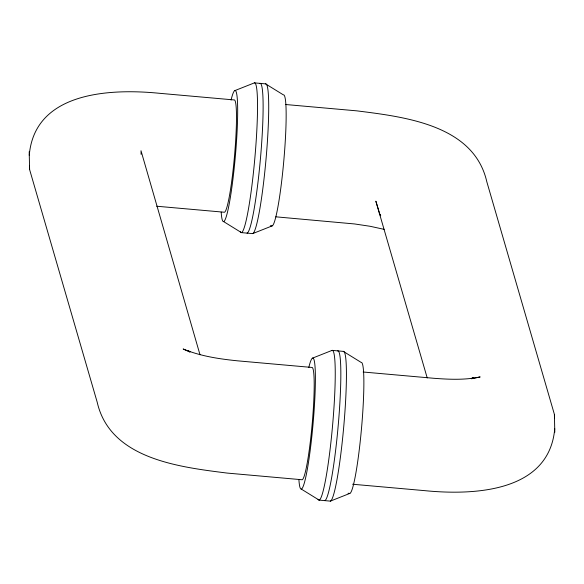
<?xml version="1.0" encoding="UTF-8"?>
<svg xmlns="http://www.w3.org/2000/svg" width="584" height="584" viewBox="0 0 584 584"><rect width="100%" height="100%" fill="white"/><g stroke="black" fill="none" stroke-linecap="round" stroke-linejoin="round"><path stroke-width="0.88" d="M29.258 155.249C34.748 91.586 110.537 88.483 159.074 93.257L234.118 99.937A56.392 5.198 -84.9 0 1 234.6 154.891A56.392 5.198 -84.9 0 1 224.438 212.248L156.665 206.225M554.742 428.685C549.252 492.349 473.463 495.451 424.926 490.669L352.59 484.238M471.346 378.724L473.595 377.483L471.281 378.549M234.929 90.578L254.376 82.877L265.559 83.87L283.401 94.885A65.788 6.059 -84.9 0 1 283.955 159.001A65.788 6.059 -84.9 0 1 272.1 225.92L252.653 233.622L241.469 232.629L223.628 221.606M312.644 358.08L332.092 350.378L343.275 351.371L361.116 362.394A65.788 6.059 -84.9 0 1 361.671 426.51A65.788 6.059 -84.9 0 1 349.816 493.422L330.369 501.123L319.185 500.13L301.344 489.115M471.653 378.731L480.15 376.928C464.893 380.191 449.118 379.447 433.664 378.271L363.175 372.008M285.459 104.499L356.89 110.858C404.734 116.931 473.828 124.888 486.793 181.697L554.399 414.384L554.8 432.233M275.779 216.817L354.612 223.957L370.044 226.271L384.162 229.359M270.326 225.76L272.1 225.92M348.042 493.268L349.816 493.422M190.128 351.933L188.362 350.765L189.698 351.962L183.157 348.991C200.458 356.182 219.212 358.97 237.739 360.846L311.834 367.438A56.392 5.198 -84.9 0 1 312.316 422.393A56.392 5.198 -84.9 0 1 302.154 479.756L227.11 473.076C179.266 467.003 110.172 459.046 97.207 402.23L29.601 169.55L29.2 151.694M380.71 215.781L379.308 213.561L379.98 214.788L375.862 201.173L427.211 377.914M200.005 354.758L141.014 150.738L141.094 154.322M554.399 414.384L554.457 417.889M29.543 166.046L29.601 169.55M332.092 350.378A75.183 6.928 -84.9 0 1 332.143 430.196A75.183 6.928 -84.9 0 1 318.046 499.269M308.783 367.555A65.788 6.059 -84.9 0 1 315.375 381.126A65.788 6.059 -84.9 0 1 307.877 466.098A65.788 6.059 -84.9 0 1 298.899 479.61M265.559 83.87A75.183 6.928 -84.9 0 1 266.202 157.147A75.183 6.928 -84.9 0 1 252.653 233.622M259.968 83.373A75.183 6.928 -84.9 0 1 260.61 156.651A75.183 6.928 -84.9 0 1 247.061 233.126M254.376 82.877A75.183 6.928 -84.9 0 1 254.427 162.688A75.183 6.928 -84.9 0 1 240.331 231.768M231.067 100.054A65.788 6.059 -84.9 0 1 237.659 113.624A65.788 6.059 -84.9 0 1 230.162 198.589A65.788 6.059 -84.9 0 1 221.183 212.109M343.275 351.371A75.183 6.928 -84.9 0 1 343.918 424.648A75.183 6.928 -84.9 0 1 330.369 501.123M337.683 350.874A75.183 6.928 -84.9 0 1 338.326 424.152A75.183 6.928 -84.9 0 1 324.777 500.627"/></g></svg>
